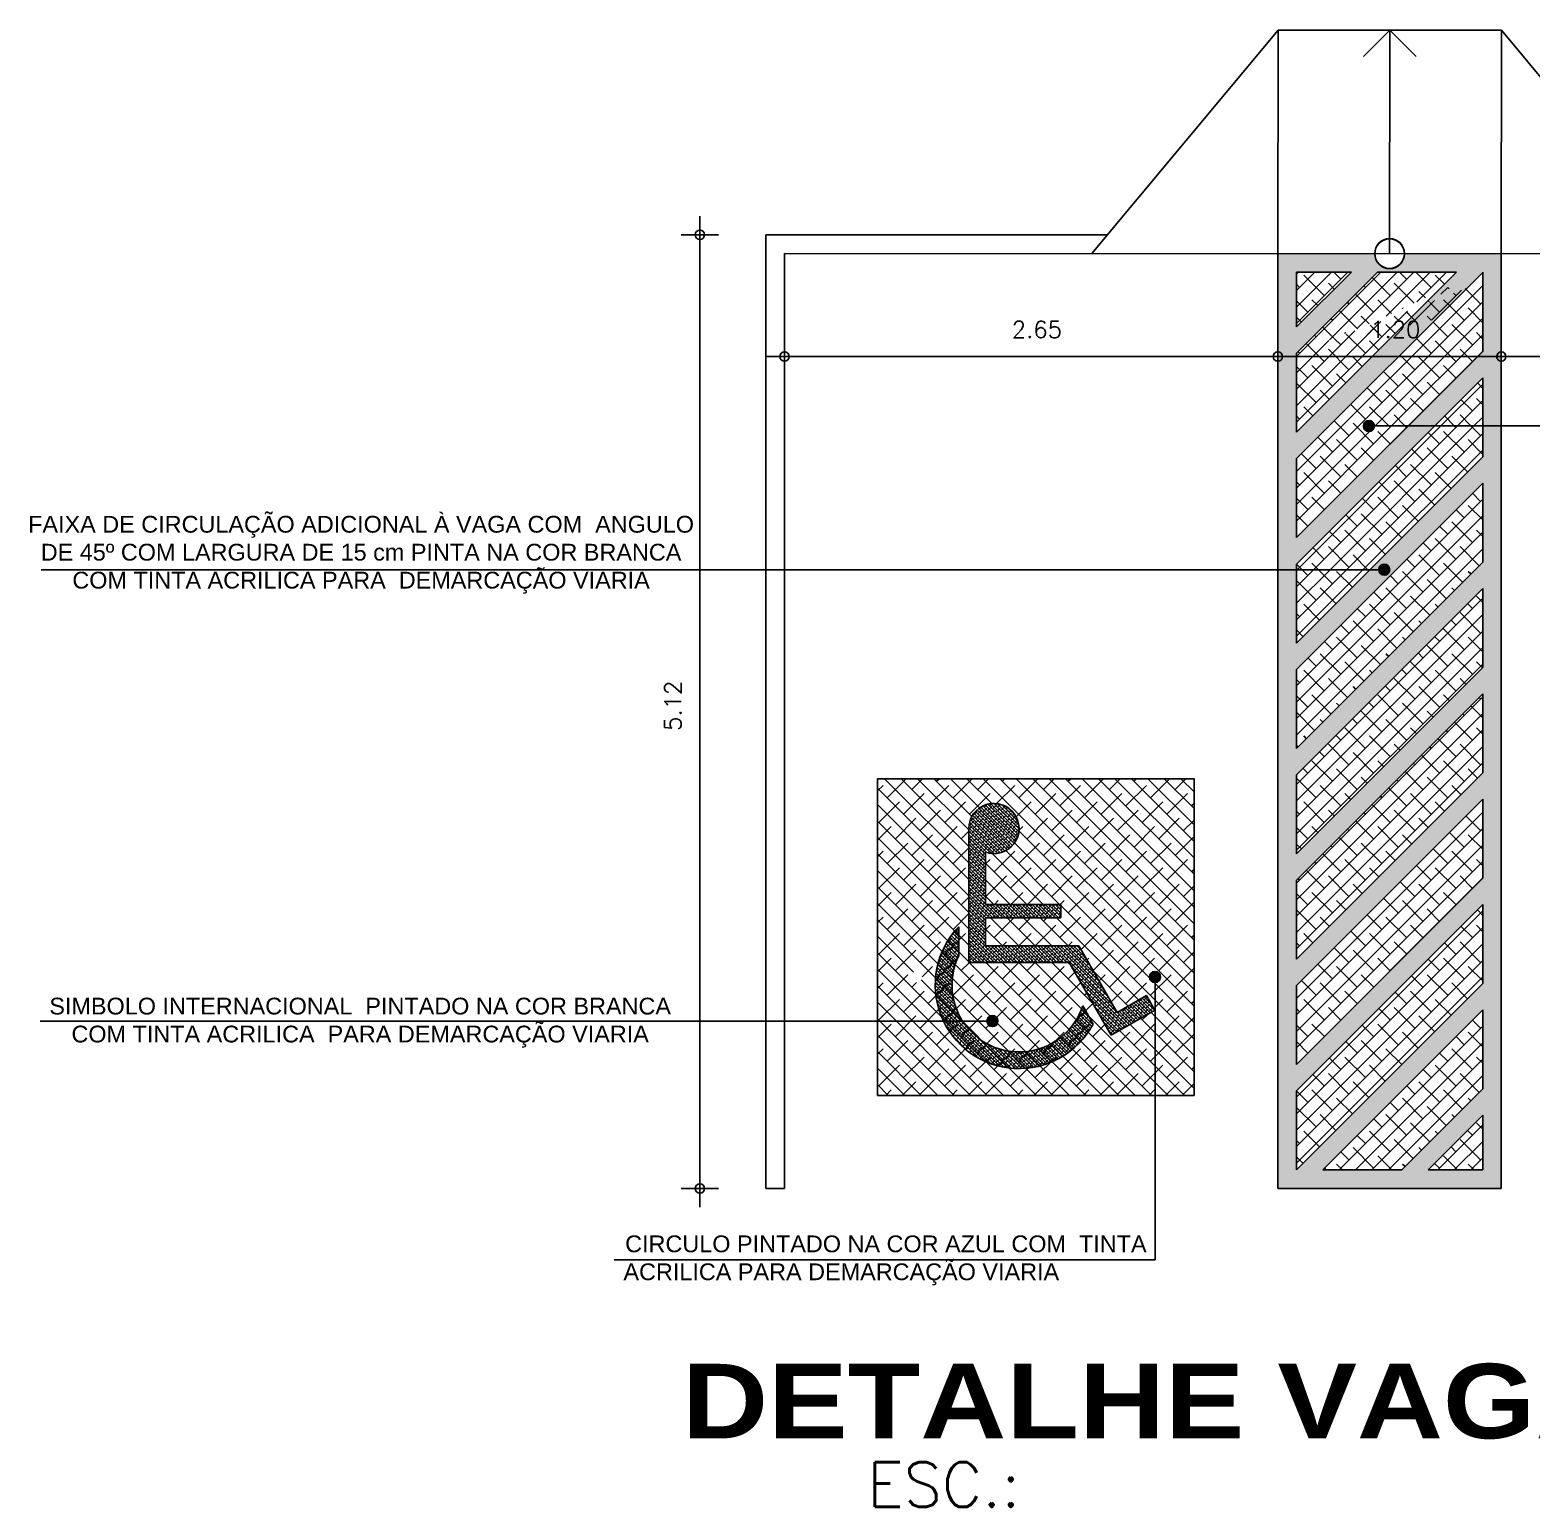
# Model space of a CAD drawing. Header units: millimetres. Extents: x 490 to 675, y -160 to -87.
# Drawn here: x 559.83 to 567.9, y -104.7 to -96.78 of the extents above; entities that cross this region are included whole.
import ezdxf
from ezdxf.enums import TextEntityAlignment as Align

# ---------------------------------------------------------------- set-up
doc = ezdxf.new("R2010")
doc.units = ezdxf.units.MM
doc.header["$LTSCALE"] = 2.5
for name, color, linetype in [('ARQ_VISTA02', 2, 'Continuous'), ('COTA', 9, 'Continuous'), ('COTAS', 1, 'Continuous'), ('HACHURA LINHA', 8, 'Continuous'), ('PISO', 8, 'Continuous'), ('TEXTO', 2, 'Continuous'), ('TITULO', 2, 'Continuous'), ('TXAMB', 2, 'Continuous'), ('VISTA', 1, 'Continuous')]:
    doc.layers.add(name, color=color, linetype=linetype)
doc.styles.add('ARIAL', font='arial.ttf')
doc.styles.add('COTA100', font='ROMANS.SHX')
doc.styles.add('COTA200', font='ROMANS.SHX')
doc.styles.add('TIT200', font='')
doc.styles.get('TIT200').set_extended_font_data('Arial Black')
doc.dimstyles.new('COTA100$0', dxfattribs={"dimtxt": 0.18, "dimasz": 0.1, "dimexe": 0.05, "dimexo": 0.95, "dimgap": 0.1, "dimtad": 1, "dimzin": 4, "dimdsep": 46, "dimtxsty": 'COTA100', "dimblk": 'USERTICK', "dimblk1": 'USERTICK', "dimblk2": 'USERTICK', "dimsah": 1, "dimcen": -0.1, "dimdle": 0.05, "dimse1": 1, "dimse2": 1, "dimclrt": 2, "dimadec": 0, "dimazin": 0, "dimtfac": 1, "dimtdec": 4, "dimtix": 1, "dimtmove": 2, "dimatfit": 3, "dimldrblk": 'USERTICK', "dimfxl": 1, "dimtvp": 0.625, "dimtolj": 1, "dimtzin": 4, "dimarcsym": 0})
pattern_1 = [(45, (-294503.263197, -9679892.807114), (-0.04419417382416, 0.04419417382416), []), (135, (-294503.263197, -9679892.807114), (-0.13258252147248, 0.04419417382416), [0.15625, -0.09375])]
pattern_2 = [(135, (-12.296738, -304.515884), (0.00883883476, 0.00883883476), []), (45, (-12.296738, -304.515884), (0.0265165043, 0.00883883476), [0.03125, -0.01875])]

# ---------------------------------------------------------------- blocks, each defined once
blk = doc.blocks.new('USERTICK')
at = {"color": 0}
for p, q in [((0, 1), (0, -1)), ((-1, 0), (1, 0))]:
    blk.add_line(p, q, dxfattribs=at)
blk.add_circle((0, 0), 0.25, dxfattribs=at)
blk = doc.blocks.new('*D264')
at = {"layer": 'COTAS', "color": 0, "lineweight": -2}
blk.add_line((567.635, -98.5285), (566.635, -98.5285), dxfattribs=at)
at = {"layer": 'DEFPOINTS', "color": 0}
for p in [(566.535, -97.9763), (567.735, -97.9745), (566.535, -98.5285)]:
    blk.add_point(p, dxfattribs=at)
at = {"layer": 'COTAS', "color": 0, "lineweight": -2, "xscale": 0.1, "yscale": 0.1, "zscale": 0.1, "rotation": 180}
blk.add_blockref('USERTICK', (566.535, -98.5285), dxfattribs=at)
at = {"layer": 'COTAS', "color": 0, "lineweight": -2, "xscale": 0.1, "yscale": 0.1, "zscale": 0.1}
blk.add_blockref('USERTICK', (567.735, -98.5285), dxfattribs=at)
at = {"layer": 'COTAS', "color": 2, "insert": (567.135, -98.3835), "char_height": 0.09, "attachment_point": 5, "style": 'COTA100'}
blk.add_mtext('\\A1; 1.20', dxfattribs=at)
blk = doc.blocks.new('*D265')
at = {"layer": 'COTAS', "color": 0, "lineweight": -2}
blk.add_line((563.9849, -98.5285), (566.435, -98.5285), dxfattribs=at)
at = {"layer": 'DEFPOINTS', "color": 0}
for p in [(566.535, -98.5285), (563.8849, -101.3131), (566.535, -101.3131)]:
    blk.add_point(p, dxfattribs=at)
at = {"layer": 'COTAS', "color": 0, "lineweight": -2, "xscale": 0.1, "yscale": 0.1, "zscale": 0.1, "rotation": 180}
blk.add_blockref('USERTICK', (563.8849, -98.5285), dxfattribs=at)
at = {"layer": 'COTAS', "color": 0, "lineweight": -2, "xscale": 0.1, "yscale": 0.1, "zscale": 0.1}
blk.add_blockref('USERTICK', (566.535, -98.5285), dxfattribs=at)
at = {"layer": 'COTAS', "color": 2, "insert": (565.2099, -98.3835), "char_height": 0.09, "attachment_point": 5, "style": 'COTA100'}
blk.add_mtext('\\A1; 2.65', dxfattribs=at)
blk = doc.blocks.new('*D234')
at = {"layer": 'COTAS', "color": 0, "lineweight": -2}
blk.add_line((567.835, -98.5285), (570.285, -98.5285), dxfattribs=at)
at = {"layer": 'DEFPOINTS', "color": 0}
for p in [(567.735, -98.5285), (570.385, -98.5285), (570.385, -102.995)]:
    blk.add_point(p, dxfattribs=at)
at = {"layer": 'COTAS', "color": 0, "lineweight": -2, "xscale": 0.1, "yscale": 0.1, "zscale": 0.1, "rotation": 180}
blk.add_blockref('USERTICK', (567.735, -98.5285), dxfattribs=at)
at = {"layer": 'COTAS', "color": 0, "lineweight": -2, "xscale": 0.1, "yscale": 0.1, "zscale": 0.1}
blk.add_blockref('USERTICK', (570.385, -98.5285), dxfattribs=at)
at = {"layer": 'COTAS', "color": 2, "insert": (569.06, -98.3835), "char_height": 0.09, "attachment_point": 5, "style": 'COTA100'}
blk.add_mtext('\\A1; 2.65', dxfattribs=at)
blk = doc.blocks.new('*D266')
at = {"layer": 'COTAS', "color": 0, "lineweight": -2}
blk.add_line((563.4307, -102.895), (563.4307, -97.9745), dxfattribs=at)
at = {"layer": 'DEFPOINTS', "color": 0}
for p in [(563.4307, -97.8745), (563.7851, -97.8745), (563.7849, -102.995)]:
    blk.add_point(p, dxfattribs=at)
at = {"layer": 'COTAS', "color": 0, "lineweight": -2, "xscale": 0.1, "yscale": 0.1, "zscale": 0.1}
for p, rotation in [((563.4307, -97.8745), 90), ((563.4307, -102.995), 270)]:
    blk.add_blockref('USERTICK', p, dxfattribs=dict(at, rotation=rotation))
at = {"layer": 'COTAS', "color": 2, "insert": (563.2857, -100.4347), "char_height": 0.09, "attachment_point": 5, "rotation": 90, "style": 'COTA100'}
blk.add_mtext('\\A1; 5.12', dxfattribs=at)
blk = doc.blocks.new('A$C70E94E78')
at = {"layer": 'TEXTO', "color": 1, "linetype": 'Continuous', "ltscale": 3}
for q in [(1.4586, 1.1384), (1.6, 0.0798), (1.7414, 1.1384)]:
    blk.add_line((1.6, 1.2798), q, dxfattribs=at)
blk.add_circle((1.6, 0.0798), 0.0798, dxfattribs=at)
at = {"layer": 'VISTA', "linetype": 'Continuous', "ltscale": 3}
blk.add_line((0, 0.0799), (3.2, 0.0799), dxfattribs=at)
for points in [[(1, 1.2798), (0, 0.0799)], [(2.2, 0.0798), (2.2, 1.2799), (1, 1.2798), (1, 0.0798)], [(2.2, 1.2799), (3.2, 0.0799)]]:
    blk.add_lwpolyline(points, dxfattribs=at)
blk = doc.blocks.new('A$C3C616FB4')
at = {"color": 0}
for points in [[(0.938, 1.125), (0.375, 1.125), (0.375, 0.916), (1.072, 0.916), (1.358, 0.42), (1.575, 0.545), (1.637, 0.437), (1.312, 0.249), (1, 0.791), (0.25, 0.791), (0.25, 1.791, -3.146264), (0.375, 1.614), (0.375, 1.225), (0.938, 1.225)], [(0.175, 1.059), (0.175, 0.843, 1.067989), (1.1, 0.468), (1.177, 0.333, -1.151299)]]:
    blk.add_lwpolyline(points, format="xyb", close=True, dxfattribs=at)

msp = doc.modelspace()

# ---------------------------------------------------------------- hatches: boundary and pattern name
at = {"layer": 'COTA'}
h = msp.add_hatch(color=254, dxfattribs=at)
h.paths.add_polyline_path([(567.0534, -98.9011), (567.0238, -98.9011), (567.0238, -98.9307, 0.414214)])
h.paths.add_polyline_path([(567.0238, -98.8714, 0.414214), (566.9941, -98.9011, 0.414214), (567.0238, -98.9307)])
h.paths.add_polyline_path([(567.0238, -98.8714), (567.0238, -98.9011), (567.0534, -98.9011, 0.414214)])
h = msp.add_hatch(color=254, dxfattribs=at)
h.paths.add_polyline_path([(567.1357, -99.6729), (567.1061, -99.6729), (567.1061, -99.6432, -0.414214)])
h.paths.add_polyline_path([(567.1061, -99.7025, -0.414214), (567.0764, -99.6729, -0.414214), (567.1061, -99.6432)])
h.paths.add_polyline_path([(567.1061, -99.7025), (567.1061, -99.6729), (567.1357, -99.6729, -0.414214)])
h = msp.add_hatch(color=254, dxfattribs=at)
h.paths.add_polyline_path([(565.8453, -101.8596), (565.875, -101.8596), (565.875, -101.8892, -0.414214)])
h.paths.add_polyline_path([(565.875, -101.8299, -0.414214), (565.9046, -101.8596, -0.414214), (565.875, -101.8892)])
h.paths.add_polyline_path([(565.875, -101.8299), (565.875, -101.8596), (565.8453, -101.8596, -0.414214)])
h = msp.add_hatch(color=254, dxfattribs=at)
h.paths.add_polyline_path([(565.0314, -102.0963), (565.0018, -102.0963), (565.0018, -102.0667, -0.414214)])
h.paths.add_polyline_path([(565.0018, -102.126, -0.414214), (564.9721, -102.0963, -0.414214), (565.0018, -102.0667)])
h.paths.add_polyline_path([(565.0018, -102.126), (565.0018, -102.0963), (565.0314, -102.0963, -0.414214)])
at = {"layer": 'HACHURA LINHA', "ltscale": 2}
h = msp.add_hatch(dxfattribs=at)
h.set_pattern_fill('ANSI38', color=256, scale=0.1, style=0)
h.set_pattern_definition([(45, (2387.228809, 237.717973), (-0.008838834765, 0.008838834765), []), (135, (2387.228809, 237.717973), (-0.026516504294, 0.008838834765), [0.03125, -0.01875])])
h.paths.add_polyline_path([(567.735, -97.9751), (567.2148, -97.975, -1.003134), (567.0552, -97.975), (566.535, -97.9749), (566.535, -97.9753), (566.535, -97.9791), (566.535, -102.995), (567.735, -102.995)])
h.paths.add_polyline_path([(567.635, -98.5008), (566.635, -99.5008), (566.635, -99.0766), (567.635, -98.0766)], flags=16)
h.paths.add_polyline_path([(567.4951, -98.0751), (566.635, -98.9352), (566.635, -98.5109), (567.0709, -98.075)], flags=16)
h.paths.add_polyline_path([(567.635, -98.6423), (567.635, -99.0665), (566.635, -100.0665), (566.635, -99.6423)], flags=16)
h.paths.add_polyline_path([(566.9295, -98.075), (566.635, -98.3695), (566.635, -98.0749)], flags=16)
h.paths.add_polyline_path([(567.635, -99.208), (567.635, -99.6322), (566.635, -100.6322), (566.635, -100.208)], flags=16)
h.paths.add_polyline_path([(567.635, -99.7736), (567.635, -100.1979), (566.635, -101.1979), (566.635, -100.7736)], flags=16)
h.paths.add_polyline_path([(567.635, -100.3393), (567.635, -100.7636), (566.635, -101.7636), (566.635, -101.3393)], flags=16)
h.paths.add_polyline_path([(567.635, -100.905), (567.635, -101.3293), (566.635, -102.3293), (566.635, -101.905)], flags=16)
h.paths.add_polyline_path([(567.635, -101.4707), (567.635, -101.895), (566.635, -102.895), (566.635, -102.4707)], flags=16)
h.paths.add_polyline_path([(567.635, -102.0364), (567.635, -102.4606), (567.2006, -102.895), (566.7764, -102.895)], flags=16)
h.paths.add_polyline_path([(567.635, -102.6021), (567.635, -102.895), (567.3421, -102.895)], flags=16)
at = {"layer": 'HACHURA LINHA'}
h = msp.add_hatch(dxfattribs=at)
h.set_pattern_fill('ANSI38', color=256, scale=0.5, style=0)
h.set_pattern_definition(pattern_1)
h.paths.add_polyline_path([(566.635, -98.3695), (566.9295, -98.075), (566.635, -98.0749)])
h.paths.add_polyline_path([(566.7519, -98.125), (567.518, -98.125), (567.518, -98.4625), (566.7519, -98.4625)], flags=9)
h = msp.add_hatch(dxfattribs=at)
h.set_pattern_fill('ANSI38', color=256, scale=0.5, style=0)
h.set_pattern_definition(pattern_1)
h.paths.add_polyline_path([(566.635, -98.9352), (567.4951, -98.0751), (567.0709, -98.075), (566.635, -98.5109)])
h.paths.add_polyline_path([(567.0305, -98.3514), (567.518, -98.125), (567.3128, -98.2573), (566.7519, -98.4625)])
h = msp.add_hatch(dxfattribs=at)
h.set_pattern_fill('ANSI38', color=256, scale=0.5, style=0)
h.set_pattern_definition(pattern_1)
edge = h.paths.add_edge_path()
edge.add_line((567.2347, -98.9011), (567.0534, -98.9011))
edge.add_arc((567.0238, -98.9011), 0.0297, 180, 360, ccw=False)
edge.add_arc((567.0238, -98.9011), 0.0297, 0, 180, ccw=False)
edge.add_line((567.0534, -98.9011), (567.2347, -98.9011))
edge.add_line((567.2347, -98.9011), (567.635, -98.5008))
edge.add_line((567.635, -98.5008), (567.635, -98.0766))
edge.add_line((567.635, -98.0766), (566.635, -99.0766))
edge.add_line((566.635, -99.0766), (566.635, -99.5008))
edge.add_line((566.635, -99.5008), (567.2347, -98.9011))
h.paths.add_polyline_path([(566.7485, -98.4732), (567.5523, -98.1593), (567.3835, -98.328), (566.7477, -98.4742)], flags=17)
h = msp.add_hatch(dxfattribs=at)
h.set_pattern_fill('ANSI38', color=256, scale=0.5, style=0)
h.set_pattern_definition(pattern_1)
h.paths.add_polyline_path([(567.635, -98.6423), (567.3762, -98.9011), (567.635, -98.9011)], flags=17)
h = msp.add_hatch(dxfattribs=at)
h.set_pattern_fill('ANSI38', color=256, scale=0.5, style=0)
h.set_pattern_definition(pattern_1)
h.paths.add_polyline_path([(566.635, -99.6423), (566.635, -99.6729), (567.0286, -99.6729), (567.635, -99.0665), (567.635, -98.9011), (567.3762, -98.9011)])
h = msp.add_hatch(dxfattribs=at)
h.set_pattern_fill('ANSI38', color=256, scale=0.5, style=0)
h.set_pattern_definition(pattern_1)
h.paths.add_polyline_path([(566.635, -100.6322), (567.635, -99.6322), (567.635, -99.208), (566.635, -100.208)])
h = msp.add_hatch(dxfattribs=at)
h.set_pattern_fill('ANSI38', color=256, scale=0.5, style=0)
h.set_pattern_definition(pattern_1)
h.paths.add_polyline_path([(567.0286, -99.6729), (566.635, -99.6729), (566.635, -100.0665)], flags=17)
h = msp.add_hatch(dxfattribs=at)
h.set_pattern_fill('ANSI38', color=256, scale=0.5, style=0)
h.set_pattern_definition(pattern_1)
h.paths.add_polyline_path([(566.635, -100.7736), (566.635, -101.1979), (567.635, -100.1979), (567.635, -99.7736)])
h = msp.add_hatch(dxfattribs=at)
h.set_pattern_fill('ANSI38', color=256, scale=0.5, style=0)
h.set_pattern_definition(pattern_1)
h.paths.add_polyline_path([(566.635, -101.3393), (566.635, -101.7636), (567.635, -100.7636), (567.635, -100.3393)])
h = msp.add_hatch(dxfattribs=at)
h.set_pattern_fill('ANSI38', color=256, scale=0.5, style=0)
h.set_pattern_definition([(135, (295633.73225, -9679892.807114), (0.04419417382416, 0.04419417382416), []), (45, (295633.73225, -9679892.807114), (0.13258252147248, 0.04419417382416), [0.15625, -0.09375])])
h.paths.add_polyline_path([(566.0845, -100.795), (566.0845, -102.495), (564.5941, -102.495), (564.5941, -101.8892, 0.414214), (564.6237, -101.8596, 1), (564.5644, -101.8596, 0.414214), (564.5941, -101.8892), (564.5941, -102.495), (564.3845, -102.495), (564.3845, -100.795)])
h.paths.add_polyline_path([(564.8746, -101.0627), (564.8746, -101.7827), (565.4146, -101.7827), (565.6396, -102.1724), (565.8734, -102.0374), (565.8284, -101.9594), (565.6725, -102.0494), (565.4665, -101.6927), (564.9646, -101.6927), (564.9646, -101.5419), (565.3702, -101.5419), (565.3702, -101.4699), (564.9646, -101.4699), (564.9646, -101.19, 3.146264)], flags=16)
h = msp.add_hatch(dxfattribs=at)
h.set_pattern_fill('ANSI38', color=256, scale=0.5, style=0)
h.set_pattern_definition(pattern_1)
h.paths.add_polyline_path([(566.635, -101.905), (566.635, -102.3293), (567.635, -101.3293), (567.635, -100.905)])
at = {"layer": 'HACHURA LINHA', "ltscale": 2}
h = msp.add_hatch(dxfattribs=at)
h.set_pattern_fill('ANSI38', color=256, scale=0.1, style=0)
h.set_pattern_definition(pattern_2)
h.paths.add_polyline_path([(564.8746, -101.0627, -3.146264), (564.9646, -101.19), (564.9646, -101.4699), (565.3702, -101.4699), (565.3702, -101.5419), (564.9646, -101.5419), (564.9646, -101.6927), (565.4665, -101.6927), (565.6725, -102.0494), (565.8284, -101.9594), (565.8734, -102.0374), (565.6396, -102.1724), (565.4146, -101.7827), (564.8746, -101.7827)])
at = {"layer": 'HACHURA LINHA'}
h = msp.add_hatch(dxfattribs=at)
h.set_pattern_fill('ANSI38', color=256, scale=0.5, style=0)
h.set_pattern_definition(pattern_1)
h.paths.add_polyline_path([(566.635, -102.4707), (566.635, -102.895), (567.635, -101.895), (567.635, -101.4707)])
at = {"layer": 'HACHURA LINHA', "ltscale": 2}
h = msp.add_hatch(dxfattribs=at)
h.set_pattern_fill('ANSI38', color=256, scale=0.1, style=0)
h.set_pattern_definition(pattern_2)
h.paths.add_polyline_path([(564.8206, -101.5896), (564.8206, -101.745, 1.067989), (565.4863, -102.015), (565.5424, -102.1121, -1.151299)])
at = {"layer": 'HACHURA LINHA'}
h = msp.add_hatch(dxfattribs=at)
h.set_pattern_fill('ANSI38', color=256, scale=0.5, style=0)
h.set_pattern_definition(pattern_1)
h.paths.add_polyline_path([(567.635, -102.0364), (566.7764, -102.895), (567.2006, -102.895), (567.635, -102.4606)])
h = msp.add_hatch(dxfattribs=at)
h.set_pattern_fill('ANSI38', color=256, scale=0.5, style=0)
h.set_pattern_definition(pattern_1)
h.paths.add_polyline_path([(567.3421, -102.895), (567.635, -102.895), (567.635, -102.6021)])

# ---------------------------------------------------------------- linework, layer by layer
at = {"color": 2}
for p, q in [((574.1811, -98.9011), (567.0238, -98.9011)), ((559.8922, -99.6729), (567.1061, -99.6729)), ((565.875, -101.8596), (565.875, -103.3787)), ((565.0018, -102.0963), (559.887, -102.0963)), ((562.9709, -103.3787), (565.875, -103.3787))]:
    msp.add_line(p, q, dxfattribs=at)
for centre in [(567.0238, -98.9011), (567.1061, -99.6729), (565.875, -101.8596), (565.0018, -102.0963)]:
    msp.add_circle(centre, 0.0297, dxfattribs=at)
at = {"layer": 'ARQ_VISTA02'}
msp.add_lwpolyline([(564.3845, -102.495), (566.0845, -102.495), (566.0845, -100.795), (564.3845, -100.795)], close=True, dxfattribs=at)
at = {"layer": 'HACHURA LINHA'}
msp.add_line((567.635, -99.7736), (566.635, -100.7736), dxfattribs=at)
at = {"layer": 'PISO'}
for p, q in [((565.6193, -97.8746), (563.7849, -97.8745)), ((563.7849, -97.8745), (563.7849, -102.995)), ((563.8849, -97.9745), (563.8849, -102.995)), ((563.8849, -97.9745), (570.485, -97.979)), ((563.8849, -97.9792), (563.8849, -102.0688)), ((566.535, -97.9763), (566.535, -102.995)), ((567.735, -97.9771), (567.735, -102.995)), ((566.635, -98.3695), (566.635, -98.0749)), ((566.635, -98.0749), (566.9295, -98.075)), ((567.0709, -98.075), (566.635, -98.5109)), ((566.9295, -98.075), (566.635, -98.3695)), ((567.4951, -98.0751), (566.635, -98.9352)), ((567.635, -98.0766), (566.635, -99.0766)), ((567.4951, -98.0751), (567.0709, -98.075)), ((567.635, -98.0751), (567.635, -98.5008)), ((567.635, -98.5008), (566.635, -99.5008)), ((566.635, -98.9352), (566.635, -98.5109)), ((567.635, -98.6423), (566.635, -99.6423)), ((567.635, -98.6423), (567.635, -99.0665)), ((567.635, -99.0665), (566.635, -100.0665)), ((566.635, -99.5008), (566.635, -99.0766)), ((567.635, -99.208), (566.635, -100.208)), ((567.635, -99.208), (567.635, -99.6322)), ((567.635, -99.6322), (566.635, -100.6322)), ((566.635, -100.0665), (566.635, -99.6423)), ((567.635, -99.7736), (567.635, -100.1979)), ((567.635, -100.1979), (566.635, -101.1979)), ((566.635, -100.6322), (566.635, -100.208)), ((567.635, -100.3393), (566.635, -101.3393)), ((567.635, -100.3393), (567.635, -100.7636)), ((567.635, -100.7636), (566.635, -101.7636)), ((566.635, -101.1979), (566.635, -100.7736)), ((567.635, -100.905), (566.635, -101.905)), ((567.635, -100.905), (567.635, -101.3293)), ((567.635, -101.3293), (566.635, -102.3293)), ((566.635, -101.7636), (566.635, -101.3393)), ((567.635, -101.4707), (566.635, -102.4707)), ((567.635, -101.4707), (567.635, -101.895)), ((567.635, -101.895), (566.635, -102.895)), ((566.635, -102.3293), (566.635, -101.905)), ((567.635, -102.0364), (566.7764, -102.895)), ((567.635, -102.0364), (567.635, -102.4606)), ((566.635, -102.895), (566.635, -102.4707)), ((567.635, -102.4606), (567.2006, -102.895)), ((567.635, -102.6021), (567.3421, -102.895)), ((567.635, -102.6021), (567.635, -102.895)), ((567.2006, -102.895), (566.7764, -102.895)), ((567.635, -102.895), (567.3421, -102.895)), ((563.8849, -102.995), (563.7849, -102.995)), ((567.735, -102.995), (566.535, -102.995))]:
    msp.add_line(p, q, dxfattribs=at)
at = {"layer": 'TEXTO', "linetype": 'Continuous', "ltscale": 3}
msp.add_circle((567.135, -97.9753), 0.0798, dxfattribs=at)

# ---------------------------------------------------------------- block references
at = {"ltscale": 2, "rotation": 359.9612904335423}
msp.add_blockref('A$C70E94E78', (565.5349, -98.0555), dxfattribs=at)
at = {"layer": 'ARQ_VISTA02', "xscale": 0.7199999999720604, "yscale": 0.7200000006705523, "zscale": 0.7200000000000001}
msp.add_blockref('A$C3C616FB4', (564.6947, -102.3519), dxfattribs=at)

# ---------------------------------------------------------------- texts
at = {"layer": 'TITULO'}
for s, height, style, p in [('DETALHE VAGA ESPECIAIS', 0.4, 'TIT200', (567.6527, -104.1363)), ('ESC.:                           1:100', 0.24, 'COTA200', (567.6543, -104.5847))]:
    msp.add_text(s, height=height, dxfattribs=dict(at, style=style)).set_placement(p, align=Align.MIDDLE_CENTER)
at = {"layer": 'TXAMB', "char_height": 0.09, "width": 3.587614, "attachment_point": 2, "style": 'ARIAL'}
for s, insert in [('FAIXA DE CIRCULAÇÃO ADICIONAL À VAGA COM  ANGULO DE 45º COM LARGURA DE 15 cm PINTA NA COR BRANCA COM TINTA ACRILICA PARA  DEMARCAÇÃO VIARIA', (561.6107, -99.3839)), ('SIMBOLO INTERNACIONAL  PINTADO NA COR BRANCA COM TINTA ACRILICA  PARA DEMARCAÇÃO VIARIA', (561.6058, -101.9708)), ('CIRCULO PINTADO NA COR AZUL COM  TINTA\\P\\pxql;           ACRILICA PARA DEMARCAÇÃO VIARIA', (564.4295, -103.2472))]:
    msp.add_mtext(s, dxfattribs=dict(at, insert=insert))

# ---------------------------------------------------------------- dimensions: what is measured, and where the dimension line sits
at = {"layer": 'COTAS'}
dim = msp.add_linear_dim(base=(563.4307, -97.8745), p1=(563.7849, -102.995), p2=(563.7851, -97.8745), angle=90, dimstyle='COTA100$0', override={"dimtxt": 0.09, "dimpost": ' <>'}, dxfattribs=at)
dim.commit()
dim.dimension.update_dxf_attribs({"geometry": '*D266', "text_midpoint": (563.2857, -100.4347)})
for base, p1, p2, picture, middle in [((566.535, -98.5285), (567.735, -97.9745), (566.535, -97.9763), '*D264', (567.135, -98.3835)), ((566.535, -98.5285), (563.8849, -101.3131), (566.535, -101.3131), '*D265', (565.2099, -98.3835)), ((570.385, -98.5285), (567.735, -98.5285), (570.385, -102.995), '*D234', (569.06, -98.3835))]:
    dim = msp.add_linear_dim(base=base, p1=p1, p2=p2, dimstyle='COTA100$0', override={"dimtxt": 0.09, "dimpost": ' <>'}, dxfattribs=at)
    dim.commit()
    dim.dimension.update_dxf_attribs({"geometry": picture, "text_midpoint": middle})

doc.saveas('drawing.dxf')
